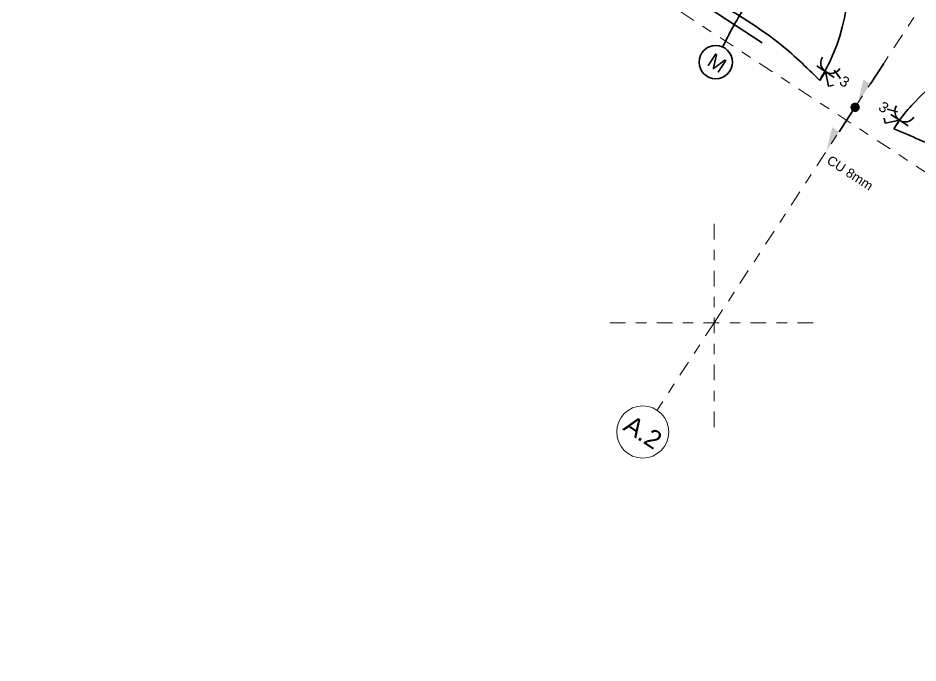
# Model space of a CAD drawing. Header units: metres. Extents: x 2696276 to 2696381, y 1245119 to 1245220.
# Drawn here: x 2696280.43 to 2696289.07, y 1245155.74 to 1245161.93 of the extents above; entities that cross this region are included whole.
import ezdxf
from ezdxf.lldxf.tags import DXFTag

# ---------------------------------------------------------------- set-up
doc = ezdxf.new("R2010")
doc.units = ezdxf.units.M
doc.header["$PDMODE"] = 2
doc.header["$PDSIZE"] = -2
doc.linetypes.add('000_hbf_Strichpunkt 3_1_1mm Achsen', pattern=[0.25, 0.15, -0.05, 0, -0.05])
for name, color, linetype, lineweight, true_color in [('008_232.1__Erdungen u. Schutzpotenzialausgleich', 1, 'Continuous', 35, 0xff0000), ('011_232.51_Lichtinstallationen allgemein', 150, 'Continuous', 35, 0x0080ff), ('011_232.51_Lichtinstallationen allgemein_Bodenltg', 150, 'STRICHLINIE', 35, 0x0080ff), ('011_232.51_Lichtinstallationen allgemein_Deckenltg', 150, 'Continuous', 35, 0x0080ff), ('014_232.62_Storeninstallationen', 1, 'Continuous', 35, 0xff0000), ('014_232.62_Storeninstallationen_Deckenltg', 1, 'Continuous', 35, 0xff0000)]:
    doc.layers.add(name, color=color, linetype=linetype, lineweight=lineweight, true_color=true_color)
doc.layers.add('1_M01_Achsen.V', color=7, linetype='Continuous')
doc.layers.add('X_Mass', color=7, linetype='Continuous', lineweight=35)
doc.styles.add('ERSTELLTER_STIL_2', font='')
doc.styles.get("Standard").update_dxf_attribs({"font": 'arial.ttf'})
doc.styles.get('ERSTELLTER_STIL_2').set_extended_font_data('Arial', bold=True)
tags = doc.linetypes.add('STRICHLINIE', pattern=[19.05, 12.7, -6.35]).pattern_tags.tags
tags[6:7] = [DXFTag(74, 4), DXFTag(75, 0), DXFTag(340, '0'), DXFTag(46, 0.0), DXFTag(50, 0.0), DXFTag(44, 0.0), DXFTag(45, 0.0)]
tags[4:5] = [DXFTag(74, 4), DXFTag(75, 0), DXFTag(340, '0'), DXFTag(46, 0.0), DXFTag(50, 0.0), DXFTag(44, 0.0), DXFTag(45, 0.0)]

# ---------------------------------------------------------------- blocks, each defined once
blk = doc.blocks.new('0_Leitung_ durchgehend-A0S2JC9073', base_point=(6.01, -1318.36))
at = {"lineweight": -2}
blk.add_hatch(color=0, dxfattribs=at).paths.add_polyline_path([(17.13, -1264.89), (17.84, -1265.82), (18.29, -1266.9), (18.44, -1268.06), (18.29, -1269.22), (17.84, -1270.3), (17.13, -1271.23), (16.21, -1271.94), (15.13, -1272.38), (13.97, -1272.54), (12.81, -1272.38), (11.73, -1271.94), (10.8, -1271.23), (10.09, -1270.3), (9.64, -1269.22), (9.49, -1268.06), (9.64, -1266.9), (10.09, -1265.82), (10.8, -1264.89), (11.73, -1264.18), (12.81, -1263.74), (13.97, -1263.58), (15.13, -1263.74), (16.21, -1264.18)])
at = {"color": 0, "lineweight": -2}
for p, q in [((13.97, -1241.29), (13.97, -1217.76)), ((13.97, -1296.07), (13.97, -1272.54))]:
    blk.add_line(p, q, dxfattribs=at)
for points in [[(6.01, -1241.29), (13.97, -1241.29), (13.97, -1263.58)], [(13.97, -1296.07), (13.97, -1318.36), (6.01, -1296.07)]]:
    blk.add_solid(points, dxfattribs=at)
blk = doc.blocks.new('0_232.51_Lichtinstallationen allgemein_Bodenltg-A0S2JCJ673', base_point=(-358.61, -1265.04))
at = {"color": 0, "lineweight": -2}
blk.add_open_spline([(-358.61, -1235.04), (-355.27, -1235.02), (-290.72, -1234.69), (-199.63, -1261.61), (-91.58, -1252.53), (-46.23, -1261.54), (-28.61, -1265.04)], degree=3, knots=[0, 0, 0, 0, 10, 193.606933, 278.119816, 331.833344, 331.833344, 331.833344, 331.833344], dxfattribs=at)
blk = doc.blocks.new('0_232.62_Storeninstallationen_Deckenltg-A0S2JCTI73', base_point=(-127.36, -1289.22))
at = {"color": 0, "linetype": 'ByBlock', "lineweight": -2, "ltscale": 0.35}
blk.add_open_spline([(-127.36, -1246.78), (-127.05, -1254.12), (-126.46, -1268.3), (-124.91, -1282.42), (-124, -1289.22)], degree=3, knots=[0, 0, 0, 0, 22.014227, 42.581883, 42.581883, 42.581883, 42.581883], dxfattribs=at)
blk = doc.blocks.new('0_232.51_Lichtinstallationen allgemein_Deckenltg-A0S2JCZ273', base_point=(56.38, -1265.04))
at = {"color": 0, "linetype": 'ByBlock', "lineweight": -2, "ltscale": 0.35}
blk.add_open_spline([(56.39, -1265.04), (56.4, -1263.37), (56.4, -1260.04), (56.29, -1249.73), (63.56, -1194.55), (117.1, -1097.5), (208.33, -1021.59), (271.9, -1009.44), (282.39, -1008.07)], degree=3, knots=[0, 0, 0, 0, 5, 10, 30.928693, 170.974642, 332.128201, 363.856372, 363.856372, 363.856372, 363.856372], dxfattribs=at)
blk = doc.blocks.new('Steckdose T13_ UP_ 3-fach_ geschaltet-A0S2JD0E73', base_point=(33.06, -1265.04))
at = {"color": 0, "lineweight": -2}
for p, q in [((50.22, -1249.35), (40.78, -1252.73)), ((66.39, -1255.04), (46.39, -1255.04)), ((56.39, -1255.04), (46.39, -1265.04)), ((56.39, -1255.04), (56.39, -1265.04)), ((46.39, -1265.04), (42.85, -1261.49))]:
    blk.add_line(p, q, dxfattribs=at)
blk.add_ellipse((56.39, -1245.04), major_axis=(-10, 0), ratio=1, start_param=0, end_param=3.141593, dxfattribs=at)
at = {"color": 0, "lineweight": -2, "insert": (33.06, -1247.91), "char_height": 10, "attachment_point": 1}
blk.add_mtext('{\\fArial;3}', dxfattribs=at)
blk = doc.blocks.new('0_232.51_Lichtinstallationen allgemein_Bodenltg-A0S2JD1473', base_point=(56.39, -1265.04))
at = {"color": 0, "lineweight": -2}
blk.add_open_spline([(56.39, -1265.04), (73.88, -1261.71), (110.76, -1254.71), (172.44, -1255.18), (262.29, -1257.99), (333.85, -1234.65), (383.06, -1235.01), (386.39, -1235.04)], degree=3, knots=[0, 0, 0, 0, 53.271058, 112.329165, 184.503629, 322.04782, 332.04782, 332.04782, 332.04782, 332.04782], dxfattribs=at)
blk = doc.blocks.new('Steckdose T13_ UP_ 3-fach_ geschaltet-A0S2JD3E73', base_point=(-38.61, -1265.04))
at = {"color": 0, "lineweight": -2}
for p, q in [((-22.43, -1249.35), (-12.99, -1252.73)), ((-38.61, -1255.04), (-18.61, -1255.04)), ((-28.61, -1255.04), (-28.61, -1265.04)), ((-28.61, -1255.04), (-18.61, -1265.04)), ((-18.61, -1265.04), (-15.06, -1261.49))]:
    blk.add_line(p, q, dxfattribs=at)
blk.add_ellipse((-28.61, -1245.04), major_axis=(-10, 0), ratio=1, start_param=0, end_param=3.141593, dxfattribs=at)
at = {"color": 0, "lineweight": -2, "insert": (-11.82, -1247.91), "char_height": 10, "attachment_point": 1}
blk.add_mtext('{\\fArial;3}', dxfattribs=at)
blk = doc.blocks.new('Motor allgemein-A0S2JD4Q73', base_point=(-137.61, -1321.04))
at = {"color": 0, "lineweight": -2}
blk.add_circle((-121.61, -1305.04), 16, dxfattribs=at)
at = {"color": 0, "lineweight": -2, "insert": (-128.31, -1298.04), "char_height": 14, "attachment_point": 1}
blk.add_mtext('{\\fArial;M}', dxfattribs=at)
blk = doc.blocks.new('0_232.51_Lichtinstallationen allgemein_Deckenltg-A0S2JDAY73', base_point=(-254.61, -1265.04))
at = {"color": 0, "linetype": 'ByBlock', "lineweight": -2, "ltscale": 0.35}
blk.add_open_spline([(-28.61, -1265.04), (-29.02, -1258.52), (-32.51, -1203.3), (-90.47, -1111.8), (-172.66, -1026.65), (-237.41, -1010.22), (-254.61, -1008.16)], degree=3, knots=[0, 0, 0, 0, 19.529243, 165.484034, 309.4997, 361.451681, 361.451681, 361.451681, 361.451681], dxfattribs=at)
blk = doc.blocks.new('Maß-A0S2JDKC73', base_point=(-254.61, -1265.04))
at = {"color": 0, "linetype": 'ByBlock', "lineweight": -2, "ltscale": 0.35}
for p, q in [((-210.5, -1006.96), (-254.61, -1006.96)), ((-221.64, -1015.64), (-220.5, -1006.96)), ((-220.5, -1006.96), (-219.36, -1015.64)), ((-220.5, -1006.96), (-220.5, -1265.04)), ((-219.36, -1015.64), (-221.64, -1015.64)), ((-220.5, -1115.13), (-221.64, -1106.45)), ((-221.64, -1106.45), (-219.36, -1106.45)), ((-219.36, -1106.45), (-220.5, -1115.13)), ((-230.5, -1115.13), (-201.43, -1115.13)), ((-221.64, -1123.8), (-220.5, -1115.13)), ((-220.5, -1115.13), (-219.36, -1123.8)), ((-219.36, -1123.8), (-221.64, -1123.8)), ((-220.5, -1265.04), (-221.64, -1256.36)), ((-221.64, -1256.36), (-219.36, -1256.36)), ((-219.36, -1256.36), (-220.5, -1265.04)), ((-230.5, -1265.04), (-94.6, -1265.04))]:
    blk.add_line(p, q, dxfattribs=at)
for points in [[(-220.5, -1006.96), (-219.36, -1015.64), (-221.64, -1015.64)], [(-220.5, -1115.13), (-221.64, -1106.45), (-219.36, -1106.45)], [(-220.5, -1115.13), (-219.36, -1123.8), (-221.64, -1123.8)], [(-220.5, -1265.04), (-221.64, -1256.36), (-219.36, -1256.36)]]:
    blk.add_solid(points, dxfattribs=at)
at = {"color": 0, "linetype": 'ByBlock', "lineweight": -2, "ltscale": 0.35, "char_height": 12.5, "attachment_point": 1, "rotation": 90}
for s, insert in [('{\\fArial;108}', (-237.29, -1070)), ('{\\fArial;150}', (-237.17, -1203.29))]:
    blk.add_mtext(s, dxfattribs=dict(at, insert=insert))
blk = doc.blocks.new('A$C4181af03')
at = {"layer": '1_M01_Achsen.V', "color": 62, "linetype": '000_hbf_Strichpunkt 3_1_1mm Achsen', "lineweight": 13, "true_color": 0x8cbb26}
for p, q in [((0.1389, 17.8496), (0.1389, -15.1504)), ((0.1389, 17.8496), (0.1389, -15.1504)), ((0.1389, -15.1504), (0.1389, -16.1504)), ((0.1389, -15.1504), (0.1389, -16.1504))]:
    blk.add_line(p, q, dxfattribs=at)
at = {"layer": '1_M01_Achsen.V', "color": 7, "linetype": '000_hbf_Strichpunkt 3_1_1mm Achsen', "lineweight": 13}
blk.add_line((9.6389, -12.8304), (-9.3611, -12.8304), dxfattribs=at)
blk.add_line((9.6389, -12.8304), (-9.3611, -12.8304), dxfattribs=at)
at = {"layer": '1_M01_Achsen.V', "color": 62, "linetype": 'Continuous', "lineweight": 13, "true_color": 0x8cbb26}
blk.add_circle((0.1389, -16.4004), 0.25, dxfattribs=at)
blk.add_circle((0.1389, -16.4004), 0.25, dxfattribs=at)
at = {"layer": '1_M01_Achsen.V', "color": 62, "linetype": '000_hbf_Strichpunkt 3_1_1mm Achsen', "lineweight": 13, "true_color": 0x8cbb26}
blk.add_point((0.1389, -15.1504), dxfattribs=at)
blk.add_point((0.1389, -15.1504), dxfattribs=at)
blk.add_point((0.1389, -15.1504), dxfattribs=at)
blk.add_point((0.1389, -15.1504), dxfattribs=at)
at = {"layer": '1_M01_Achsen.V', "color": 7, "lineweight": 13, "insert": (-0.0412, -16.3129), "char_height": 0.175, "attachment_point": 1, "style": 'ERSTELLTER_STIL_2'}
blk.add_mtext('\\A1;\\pt0;{\\fArial|b0|i0|c0|p34;A.2}', dxfattribs=at)
blk.add_mtext('\\A1;\\pt0;{\\fArial|b0|i0|c0|p34;A.2}', dxfattribs=at)
blk = doc.blocks.new('A$Ccc2696ef')
blk.add_blockref('A$C4181af03', (0, 0))

msp = doc.modelspace()

# ---------------------------------------------------------------- block references
at = {"rotation": 326.8000002754653}
msp.add_blockref('A$Ccc2696ef', (2696295.2894, 1245171.7568), dxfattribs=at)
at = {"layer": '008_232.1__Erdungen u. Schutzpotenzialausgleich', "linetype": 'Continuous', "ltscale": 0.35, "xscale": 0.01, "yscale": 0.01, "zscale": 0.01, "rotation": 326.8000002754653}
msp.add_blockref('0_Leitung_ durchgehend-A0S2JC9073', (2696288.1208, 1245160.6924), dxfattribs=at)
at = {"layer": '011_232.51_Lichtinstallationen allgemein', "linetype": 'Continuous', "ltscale": 0.35, "xscale": 0.01, "yscale": 0.01, "zscale": 0.01, "rotation": 326.8000002754653}
for name, p in [('Steckdose T13_ UP_ 3-fach_ geschaltet-A0S2JD3E73', (2696288.0395, 1245161.3828)), ('Steckdose T13_ UP_ 3-fach_ geschaltet-A0S2JD0E73', (2696288.6391, 1245160.9904))]:
    msp.add_blockref(name, p, dxfattribs=at)
at = {"layer": '011_232.51_Lichtinstallationen allgemein_Bodenltg', "linetype": 'STRICHLINIE', "ltscale": 0.35, "xscale": 0.01, "yscale": 0.01, "zscale": 0.01, "rotation": 326.8000002754653}
for name, p in [('0_232.51_Lichtinstallationen allgemein_Bodenltg-A0S2JCJ673', (2696285.3618, 1245163.1351)), ('0_232.51_Lichtinstallationen allgemein_Bodenltg-A0S2JD1473', (2696288.8344, 1245160.8627))]:
    msp.add_blockref(name, p, dxfattribs=at)
at = {"layer": '011_232.51_Lichtinstallationen allgemein_Deckenltg', "ltscale": 0.35, "xscale": 0.01, "yscale": 0.01, "zscale": 0.01, "rotation": 326.8000002754653}
for name, p in [('0_232.51_Lichtinstallationen allgemein_Deckenltg-A0S2JDAY73', (2696286.2321, 1245162.5656)), ('0_232.51_Lichtinstallationen allgemein_Deckenltg-A0S2JCZ273', (2696288.8343, 1245160.8627))]:
    msp.add_blockref(name, p, dxfattribs=at)
at = {"layer": '014_232.62_Storeninstallationen', "linetype": 'Continuous', "ltscale": 0.35, "xscale": 0.01, "yscale": 0.01, "zscale": 0.01, "rotation": 326.8000002754653}
msp.add_blockref('Motor allgemein-A0S2JD4Q73', (2696286.9044, 1245161.4564), dxfattribs=at)
at = {"layer": '014_232.62_Storeninstallationen_Deckenltg', "ltscale": 0.35, "xscale": 0.01, "yscale": 0.01, "zscale": 0.01, "rotation": 326.8000002754653}
msp.add_blockref('0_232.62_Storeninstallationen_Deckenltg-A0S2JCTI73', (2696287.1645, 1245161.6665), dxfattribs=at)
at = {"layer": 'X_Mass', "ltscale": 0.35, "xscale": 0.01, "yscale": 0.01, "zscale": 0.01, "rotation": 326.8000002754653}
msp.add_blockref('Maß-A0S2JDKC73', (2696286.2321, 1245162.5656), dxfattribs=at)

# ---------------------------------------------------------------- texts
at = {"layer": '008_232.1__Erdungen u. Schutzpotenzialausgleich', "ltscale": 0.35, "insert": (2696288.2322, 1245160.6144), "char_height": 0.09, "attachment_point": 1, "rotation": 326.8, "line_spacing_factor": 1.002}
msp.add_mtext('{\\fArial;CU 8mm }', dxfattribs=at)

doc.saveas('drawing.dxf')
